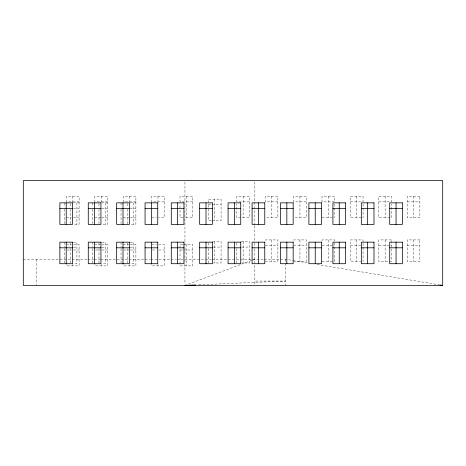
<?xml version="1.0" encoding="UTF-8"?>
<svg xmlns="http://www.w3.org/2000/svg" width="466" height="466" viewBox="0 0 466 466"><rect width="100%" height="100%" fill="white"/><g stroke="black" fill="none" stroke-linecap="round" stroke-linejoin="round"><path stroke-width="0.35" stroke-dasharray="2.33 1.75" d="M188.34 284.155L252.129 260.232M252.805 259.976L254.844 259.213M198.638 284.831L285.425 281.056L254.844 281.056M79.098 201.871L66.428 201.871L66.428 196.233L79.098 196.233L79.098 224.391L73.395 224.391M107.495 201.871L94.825 201.871L94.825 196.233L107.495 196.233L107.495 224.391L101.792 224.391M135.891 201.871L123.222 201.871L123.222 196.233L135.891 196.233L135.891 224.391L130.189 224.391M164.288 201.871L151.619 201.871L151.619 196.233L164.288 196.233L164.288 217.768L158.661 217.768M192.685 201.871L180.016 201.871L180.016 196.233L192.685 196.233L192.685 217.768L183.534 217.768M249.479 201.871L236.81 201.871L236.81 196.233L249.479 196.233L249.479 217.768L236.81 217.768L236.81 204.038M277.876 201.871L265.206 201.871L265.206 196.233L277.876 196.233L277.876 217.768L265.206 217.768M306.273 201.871L293.603 201.871L293.603 196.233L306.273 196.233L306.273 217.768L293.603 217.768M350.397 201.871L363.066 201.871L363.066 196.233L350.397 196.233L350.397 217.768L361.663 217.768M378.794 201.871L391.463 201.871L391.463 196.233L378.794 196.233L378.794 217.768L391.463 217.768L391.463 204.038M407.191 201.871L419.86 201.871M73.395 202.85L79.098 202.85M101.792 202.85L107.495 202.85M130.189 202.85L135.891 202.85M208.413 204.784L211.232 204.784M211.931 204.784L221.082 204.784M73.395 208.488L79.098 208.488M101.792 208.488L107.495 208.488M130.189 208.488L135.891 208.488M66.428 217.768L71.356 217.768M73.471 217.768L79.098 217.768M94.825 217.768L100.458 217.768M101.868 217.768L107.495 217.768M123.222 217.768L128.855 217.768M130.264 217.768L135.891 217.768M151.619 217.768L156.547 217.768M182.835 217.768L180.016 217.768L180.016 204.038M322 217.768L333.266 217.768M211.232 220.68L208.413 220.68L208.413 202.669M211.931 220.68L221.082 220.68L221.082 199.145L208.413 199.145L208.413 201.964M212.636 241.44L221.082 241.44L221.082 262.981L213.341 262.981M241.033 241.44L249.479 241.44L249.479 262.981L241.738 262.981M73.395 242.169L76.913 242.169L76.913 263.709L73.395 263.709M101.792 242.169L105.31 242.169L105.31 263.709L101.792 263.709M130.189 242.169L133.707 242.169L133.707 263.709L130.189 263.709M66.428 244.353L71.356 244.353M73.471 244.353L79.098 244.353L79.098 265.894L66.428 265.894L66.428 264.449M94.825 244.353L100.458 244.353M101.868 244.353L107.495 244.353L107.495 265.894L94.825 265.894L94.825 264.449M123.222 244.353L128.855 244.353M130.264 244.353L135.891 244.353L135.891 265.894L123.222 265.894L123.222 264.449M151.619 244.353L156.547 244.353M158.661 244.353L164.288 244.353L164.288 265.894L151.619 265.894L151.619 264.449M182.835 244.353L180.016 244.353L180.016 265.894L192.685 265.894L192.685 244.353L183.534 244.353M265.206 245.559L277.876 245.559M293.603 245.559L306.273 245.559M322 245.559L333.266 245.559M350.397 245.559L361.663 245.559M378.794 245.559L391.463 245.559M407.191 245.559L419.86 245.559M213.341 247.079L221.082 247.079M241.738 247.079L249.479 247.079M73.395 247.807L76.913 247.807M101.792 247.807L105.31 247.807M130.189 247.807L133.707 247.807M67.133 249.992L71.356 249.992M73.471 249.992L79.098 249.992M95.53 249.992L100.458 249.992M101.868 249.992L107.495 249.992M123.927 249.992L128.855 249.992M130.264 249.992L135.891 249.992M152.324 249.992L156.547 249.992M158.661 249.992L164.288 249.992M180.016 249.992L182.835 249.992M183.534 249.992L192.685 249.992M23.3 259.213L87.06 259.213M87.789 259.213L93.59 259.213M94.313 259.213L100.114 259.213M100.837 259.213L128.389 259.213M129.117 259.213L144.344 259.213M145.066 259.213L150.139 259.213M150.868 259.213L170.445 259.213M171.168 259.213L176.241 259.213M176.969 259.213L182.771 259.213M184.944 259.213L211.156 259.213M211.884 259.213L263.581 259.213M264.309 259.213L285.425 259.213L308.405 263.045M265.206 261.455L277.876 261.455L277.876 239.92L265.206 239.92L265.206 242.035M293.603 261.455L306.273 261.455L306.273 239.92L293.603 239.92L293.603 242.035M322 261.455L333.266 261.455M361.663 261.455L350.397 261.455L350.397 239.92L363.066 239.92L363.066 261.455M317.026 264.478L439.112 284.825M413.528 196.233L413.528 217.768M413.528 239.92L413.528 261.455M385.132 196.233L385.132 217.768M385.132 239.92L385.132 261.455M363.066 204.038L363.066 217.768M356.735 196.233L356.735 217.768M356.735 239.92L356.735 261.455M334.67 204.038L334.67 217.768M334.67 261.455L334.67 239.92L322 239.92L322 241.33M328.338 196.233L328.338 217.768M328.338 239.92L328.338 261.455M299.941 196.233L299.941 217.768M299.941 239.92L299.941 261.455M285.425 259.213L285.425 285.425M271.544 196.233L271.544 217.768M271.544 239.92L271.544 261.455M254.844 182.031L254.844 224.991M254.844 225.719L254.844 242.466M254.844 243.194L254.844 248.291M254.844 249.019L254.844 285.425M243.147 196.233L243.147 217.768M243.147 241.44L243.147 262.981M236.81 242.85L236.81 247.079M236.81 248.524L236.81 262.981M214.75 199.145L214.75 220.68M214.75 241.44L214.75 262.981M208.413 242.85L208.413 247.079M208.413 248.524L208.413 262.981M186.353 196.233L186.353 217.768M186.353 244.353L186.353 265.894M184.944 182.031L184.944 283.969M157.957 196.233L157.957 201.871M157.957 264.449L157.957 265.894M133.707 202.85L133.707 224.391M129.56 196.233L129.56 201.871M129.56 264.449L129.56 265.894M127.375 203.555L127.375 207.079M127.375 209.211L127.375 224.391M127.375 242.873L127.375 247.102M127.375 248.529L127.375 263.709M121.038 202.85L121.038 207.079M121.038 209.211L121.038 223.668M121.038 242.169L121.038 247.102M121.038 248.529L121.038 262.987M105.31 202.85L105.31 224.391M101.163 196.233L101.163 201.871M101.163 264.449L101.163 265.894M98.978 203.555L98.978 207.079M98.978 209.211L98.978 224.391M98.978 242.873L98.978 247.102M98.978 248.529L98.978 263.709M92.641 202.85L92.641 207.079M92.641 209.211L92.641 223.668M92.641 242.169L92.641 247.102M92.641 248.529L92.641 262.987M76.913 202.85L76.913 224.391M72.766 196.233L72.766 201.871M72.766 264.449L72.766 265.894M70.582 203.555L70.582 207.079M70.582 209.211L70.582 224.391M70.582 242.873L70.582 247.102M70.582 248.529L70.582 263.709M64.244 202.85L64.244 207.079M64.244 209.211L64.244 223.668M64.244 242.169L64.244 247.102M64.244 248.529L64.244 262.987M36.307 259.213L36.307 284.697M334.67 196.233L322 196.233L322 201.871L334.67 201.871L334.67 196.233M419.86 196.233L407.191 196.233L407.191 217.768L419.86 217.768L419.86 196.233M391.463 239.92L378.794 239.92L378.794 261.455L391.463 261.455L391.463 239.92M419.86 239.92L407.191 239.92L407.191 261.455L419.86 261.455L419.86 239.92"/><path stroke-width="0.7" d="M186.301 284.918L184.944 285.425L195.755 284.953M59.875 208.488L72.545 208.488M88.272 208.488L100.941 208.488M116.669 208.488L129.338 208.488M145.066 208.488L157.735 208.488M171.278 208.488L183.948 208.488M199.675 208.488L212.345 208.488M228.072 208.488L240.741 208.488M252.1 208.488L264.77 208.488M280.497 208.488L293.166 208.488M308.894 208.488L321.563 208.488M332.922 208.488L345.591 208.488M361.319 208.488L373.988 208.488M389.716 208.488L402.385 208.488M59.875 247.807L72.545 247.807M88.272 247.807L100.941 247.807M116.669 247.807L129.338 247.807M145.066 247.807L157.735 247.807M171.278 247.807L183.948 247.807M199.675 247.807L212.345 247.807M228.072 247.807L240.741 247.807M252.1 247.807L264.77 247.807M280.497 247.807L293.166 247.807M308.894 247.807L321.563 247.807M332.922 247.807L345.591 247.807M361.319 247.807L373.988 247.807M389.716 247.807L402.385 247.807M442.7 285.425L23.3 285.425L23.3 180.575L442.7 180.575L442.7 285.425L439.828 284.947M396.053 202.85L396.053 224.391M396.053 242.169L396.053 263.709M367.657 202.85L367.657 224.391M367.657 242.169L367.657 263.709M339.26 202.85L339.26 224.391M339.26 242.169L339.26 263.709M315.232 202.85L315.232 224.391M315.232 242.169L315.232 263.709M286.835 202.85L286.835 224.391M286.835 242.169L286.835 263.709M258.438 202.85L258.438 224.391M258.438 242.169L258.438 263.709M234.41 202.85L234.41 224.391M234.41 242.169L234.41 263.709M206.013 202.85L206.013 224.391M206.013 242.169L206.013 263.709M177.616 202.85L177.616 224.391M177.616 242.169L177.616 263.709M151.403 202.85L151.403 224.391M151.403 242.169L151.403 263.709M123.007 202.85L123.007 224.391M123.007 242.169L123.007 263.709M94.61 202.85L94.61 224.391M94.61 242.169L94.61 263.709M66.213 202.85L66.213 224.391M66.213 242.169L66.213 263.709M72.545 202.85L59.875 202.85L59.875 224.391L72.545 224.391L72.545 202.85M100.941 202.85L88.272 202.85L88.272 224.391L100.941 224.391L100.941 202.85M129.338 202.85L116.669 202.85L116.669 224.391L129.338 224.391L129.338 202.85M157.735 202.85L145.066 202.85L145.066 224.391L157.735 224.391L157.735 202.85M183.948 202.85L171.278 202.85L171.278 224.391L183.948 224.391L183.948 202.85M212.345 202.85L199.675 202.85L199.675 224.391L212.345 224.391L212.345 202.85M240.741 202.85L228.072 202.85L228.072 224.391L240.741 224.391L240.741 202.85M264.77 202.85L252.1 202.85L252.1 224.391L264.77 224.391L264.77 202.85M293.166 202.85L280.497 202.85L280.497 224.391L293.166 224.391L293.166 202.85M321.563 202.85L308.894 202.85L308.894 224.391L321.563 224.391L321.563 202.85M345.591 202.85L332.922 202.85L332.922 224.391L345.591 224.391L345.591 202.85M373.988 202.85L361.319 202.85L361.319 224.391L373.988 224.391L373.988 202.85M402.385 202.85L389.716 202.85L389.716 224.391L402.385 224.391L402.385 202.85M72.545 242.169L59.875 242.169L59.875 263.709L72.545 263.709L72.545 242.169M100.941 242.169L88.272 242.169L88.272 263.709L100.941 263.709L100.941 242.169M129.338 242.169L116.669 242.169L116.669 263.709L129.338 263.709L129.338 242.169M157.735 242.169L145.066 242.169L145.066 263.709L157.735 263.709L157.735 242.169M183.948 242.169L171.278 242.169L171.278 263.709L183.948 263.709L183.948 242.169M212.345 242.169L199.675 242.169L199.675 263.709L212.345 263.709L212.345 242.169M240.741 242.169L228.072 242.169L228.072 263.709L240.741 263.709L240.741 242.169M264.77 242.169L252.1 242.169L252.1 263.709L264.77 263.709L264.77 242.169M293.166 242.169L280.497 242.169L280.497 263.709L293.166 263.709L293.166 242.169M321.563 242.169L308.894 242.169L308.894 263.709L321.563 263.709L321.563 242.169M345.591 242.169L332.922 242.169L332.922 263.709L345.591 263.709L345.591 242.169M373.988 242.169L361.319 242.169L361.319 263.709L373.988 263.709L373.988 242.169M402.385 242.169L389.716 242.169L389.716 263.709L402.385 263.709L402.385 242.169"/></g></svg>
